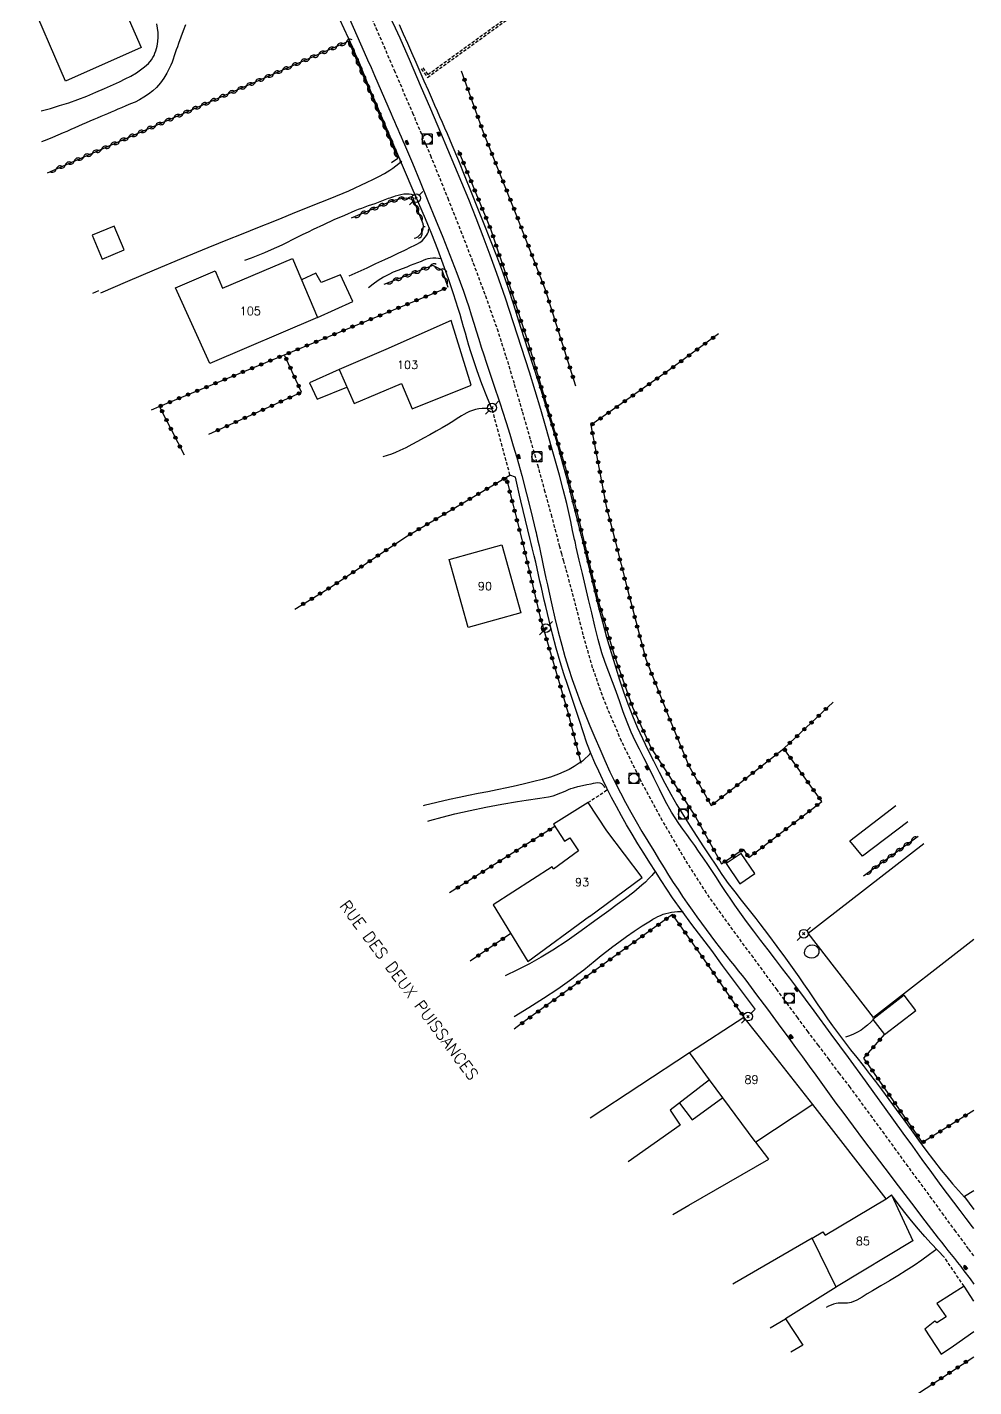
# Model space of a CAD drawing. Header units: millimetres. Extents: x 168000 to 169000, y 126998 to 128000.
# Drawn here: x 168856.3 to 169000, y 127542.5 to 127748.7 of the extents above; entities that cross this region are included whole.
import ezdxf
from ezdxf.enums import TextEntityAlignment as Align

# ---------------------------------------------------------------- set-up
doc = ezdxf.new("R2010")
doc.units = ezdxf.units.MM
doc.linetypes.add('DASHED', pattern=[0.75, 0.5, -0.25])
doc.layers.get('0').update_dxf_attribs({"linetype": 'CONTINUOUS'})
for name, color, linetype in [('W0001', 6, 'DASHED'), ('W0014', 7, 'CONTINUOUS'), ('W0017', 7, 'CONTINUOUS'), ('W0101', 7, 'CONTINUOUS'), ('W0104', 1, 'CONTINUOUS'), ('W0112', 1, 'DASHED'), ('W0130', 7, 'CONTINUOUS'), ('W0310', 3, 'CONTINUOUS'), ('W0323', 7, 'CONTINUOUS'), ('W0401', 7, 'CONTINUOUS'), ('W0420', 7, 'CONTINUOUS'), ('W0473', 7, 'CONTINUOUS'), ('W0600', 7, 'CONTINUOUS'), ('W0989', 7, 'CONTINUOUS'), ('W0991', 7, 'CONTINUOUS')]:
    doc.layers.add(name, color=color, linetype=linetype)
doc.styles.get("Standard").update_dxf_attribs({"font": 'romans.shx', "width": 0.85})

# ---------------------------------------------------------------- blocks, each defined once
blk = doc.blocks.new('T420')
for p, q in [((0.75, 0.75), (-0.75, 0.75)), ((-0.75, 0.75), (-0.75, -0.75)), ((0.75, 0.75), (0.75, -0.75)), ((0.75, -0.75), (-0.75, -0.75))]:
    blk.add_line(p, q)
blk.add_ellipse((0, 0), major_axis=(-0.53, 0.53), ratio=1, start_param=3.926991, end_param=10.210176)
blk = doc.blocks.new('T401')
for p, q in [((-0.3, 0.3), (0, 0.3)), ((-0.3, -0.25), (-0.3, 0.3)), ((-0.3, 0.15), (0, 0.15)), ((-0.3, 0), (0, 0)), ((0, 0.3), (0, -0.25)), ((-0.3, -0.15), (0, -0.15)), ((-0.3, -0.25), (-0.3, -0.3)), ((-0.3, -0.3), (0, -0.3)), ((0, -0.3), (0, -0.25))]:
    blk.add_line(p, q)
blk = doc.blocks.new('T473')
for p, q in [((-0.166667, 0.166667), (0.166667, -0.166667)), ((-0.166667, -0.166667), (0.166667, 0.166667)), ((0.500001, 0.500001), (1.000002, 1.000002)), ((-1.000002, -1.000002), (-0.500001, -0.500001))]:
    blk.add_line(p, q)
blk.add_ellipse((0, 0), major_axis=(0.471405, 0.471405), ratio=1, start_param=5.4977871438, end_param=11.780972451)
blk = doc.blocks.new('t310o')
at = {"color": 0, "linetype": 'Continuous'}
for centre, start, end in [((-0.5, 0.38), 216.8699, 323.1304), ((0.5, -0.37), 36.8699, 143.1303)]:
    blk.add_arc(centre, 0.625, start, end, dxfattribs=at)
blk = doc.blocks.new('t323o')
at = {"color": 0, "linetype": 'Continuous'}
for radius in [0.25, 0.15]:
    blk.add_circle((0, 0), radius, dxfattribs=at)

msp = doc.modelspace()

# ---------------------------------------------------------------- linework, layer by layer
at = {"layer": 'W0001'}
for points in [[(168908.35, 127750.69), (168909.26, 127748.6), (168912.04, 127742.16), (168914.81, 127735.72), (168917.53, 127729.26), (168920.17, 127722.76), (168922.12, 127717.84), (168924.04, 127712.91), (168925.88, 127707.95), (168927.64, 127702.95), (168929, 127698.76), (168930.27, 127694.54), (168931.49, 127690.31), (168932.71, 127686.08), (168933.78, 127682.32), (168934.82, 127678.55), (168935.84, 127674.77), (168936.87, 127671)], [(169000, 127562.36), (168999.21, 127563.41), (168997.26, 127566.04), (168995.45, 127568.5), (168993.64, 127570.98), (168991.84, 127573.45), (168990.03, 127575.92), (168988.23, 127578.4), (168986.42, 127580.87), (168984.6, 127583.34), (168982.79, 127585.8), (168981.21, 127587.92), (168979.62, 127590.03), (168978.03, 127592.14), (168976.44, 127594.25), (168974.85, 127596.35), (168973.27, 127598.47), (168971.7, 127600.59), (168970.14, 127602.72), (168966.55, 127607.58), (168962.95, 127612.44), (168959.44, 127617.38), (168956.17, 127622.48), (168952.75, 127628.33), (168949.52, 127634.3), (168946.54, 127640.4), (168943.88, 127646.64), (168942.15, 127651.55), (168940.73, 127656.56), (168939.44, 127661.59), (168938.1, 127666.59), (168937.79, 127667.69), (168937.48, 127668.8), (168937.18, 127669.9), (168936.87, 127671)]]:
    msp.add_lwpolyline(points, dxfattribs=at)
at = {"layer": 'W0014'}
for points in [[(168926.91, 127690.72), (168926.11, 127692.66), (168925.35, 127694.61), (168924.63, 127696.58), (168923.95, 127698.55), (168923.65, 127699.48), (168923.37, 127700.41), (168923.1, 127701.35), (168922.84, 127702.29), (168922.58, 127703.23), (168922.31, 127704.16), (168922.04, 127705.1), (168921.75, 127706.03), (168921.02, 127708.28), (168920.27, 127710.52), (168919.48, 127712.75), (168918.66, 127714.97), (168917.74, 127717.31), (168916.77, 127719.64), (168915.78, 127721.96), (168914.79, 127724.27), (168909.1, 127737.56), (168908.67, 127738.57), (168908.25, 127739.58), (168907.84, 127740.59), (168907.43, 127741.6), (168907.01, 127742.61), (168906.6, 127743.62), (168906.17, 127744.63), (168905.74, 127745.63), (168905.11, 127747.05), (168904.46, 127748.46), (168903.81, 127749.87)], [(168905.25, 127749.95), (168905.82, 127748.69), (168906.38, 127747.43), (168906.94, 127746.17), (168907.49, 127744.9), (168908.01, 127743.73), (168908.52, 127742.56), (168909.03, 127741.39), (168909.54, 127740.22), (168910.05, 127739.05), (168910.56, 127737.88), (168911.07, 127736.71), (168911.59, 127735.54), (168911.84, 127734.96), (168912.1, 127734.38), (168912.35, 127733.8), (168912.61, 127733.22), (168912.86, 127732.64), (168913.12, 127732.06), (168913.37, 127731.48), (168913.62, 127730.9), (168914.81, 127728.06), (168915.99, 127725.23), (168917.16, 127722.38), (168918.31, 127719.53), (168919.4, 127716.83), (168920.49, 127714.13), (168921.54, 127711.41), (168922.55, 127708.68), (168922.96, 127707.47), (168923.36, 127706.26), (168923.74, 127705.05), (168924.12, 127703.83), (168924.49, 127702.62), (168924.87, 127701.4), (168925.24, 127700.19), (168925.63, 127698.98), (168925.98, 127697.91), (168926.34, 127696.85), (168926.69, 127695.79), (168927.05, 127694.73), (168927.41, 127693.67), (168927.77, 127692.61), (168928.12, 127691.55), (168928.46, 127690.48), (168929.02, 127688.73), (168929.58, 127686.97), (168930.11, 127685.21), (168930.63, 127683.45), (168931.39, 127680.69), (168932.11, 127677.93), (168932.81, 127675.16), (168933.49, 127672.38), (168933.57, 127672.04), (168933.65, 127671.69), (168933.73, 127671.35), (168933.81, 127671)], [(168939.41, 127671), (168939.12, 127672.36), (168938.83, 127673.73), (168938.54, 127675.09), (168938.22, 127676.44), (168937.68, 127678.6), (168937.11, 127680.74), (168936.52, 127682.88), (168935.92, 127685.02), (168935.11, 127687.87), (168934.28, 127690.71), (168933.43, 127693.55), (168932.56, 127696.38), (168931.37, 127700.13), (168930.16, 127703.88), (168928.92, 127707.61), (168927.62, 127711.32), (168926.6, 127714.14), (168925.54, 127716.95), (168924.46, 127719.75), (168923.35, 127722.54), (168922.32, 127725.09), (168921.26, 127727.63), (168920.19, 127730.16), (168919.11, 127732.69), (168917.59, 127736.28), (168916.05, 127739.87), (168914.5, 127743.45), (168912.92, 127747.02), (168912.22, 127748.57), (168911.5, 127750.12)], [(168912.8, 127749.11), (168913.42, 127747.68), (168914.05, 127746.26), (168914.67, 127744.84), (168915.3, 127743.41), (168915.92, 127741.99), (168916.54, 127740.57), (168917.17, 127739.14), (168917.79, 127737.72), (168918.17, 127736.86), (168918.55, 127736.01), (168918.93, 127735.15), (168919.31, 127734.3), (168919.69, 127733.44), (168920.07, 127732.58), (168920.44, 127731.72), (168920.81, 127730.86), (168921.8, 127728.47), (168922.76, 127726.07), (168923.71, 127723.67), (168924.66, 127721.27), (168925.62, 127718.86), (168926.59, 127716.44), (168927.54, 127714.02), (168928.45, 127711.59), (168929.31, 127709.12), (168930.12, 127706.63), (168930.92, 127704.14), (168931.72, 127701.65), (168932.43, 127699.46), (168933.14, 127697.28), (168933.84, 127695.09), (168934.53, 127692.9), (168935.27, 127690.5), (168936, 127688.1), (168936.71, 127685.69), (168937.39, 127683.28), (168938.17, 127680.39), (168938.92, 127677.5), (168939.64, 127674.6), (168940.37, 127671.71), (168940.41, 127671.53), (168940.46, 127671.35), (168940.5, 127671.18), (168940.54, 127671)], [(168930.47, 127680.44), (168929.61, 127680.77)], [(168932.69, 127671), (168932.32, 127672.46), (168931.96, 127673.92), (168931.6, 127675.37), (168931.25, 127676.84), (168931.05, 127677.74), (168930.85, 127678.64), (168930.66, 127679.54), (168930.47, 127680.44)], [(168966.87, 127599.7), (168965.2, 127601.93), (168963.54, 127604.16), (168961.88, 127606.4), (168960.22, 127608.64), (168958.72, 127610.63), (168957.22, 127612.61), (168955.73, 127614.61), (168954.29, 127616.64), (168953.4, 127617.95), (168952.53, 127619.29), (168951.68, 127620.63), (168950.83, 127621.97), (168949.93, 127623.4), (168949.03, 127624.84), (168948.15, 127626.28), (168947.3, 127627.74), (168946.52, 127629.11), (168945.77, 127630.49), (168945.04, 127631.88), (168944.32, 127633.29), (168943.69, 127634.56), (168943.07, 127635.85), (168942.47, 127637.14), (168941.91, 127638.46), (168941.28, 127640.13), (168940.71, 127641.83), (168940.16, 127643.53), (168939.61, 127645.23), (168938.99, 127647.03), (168938.38, 127648.83), (168937.78, 127650.63), (168937.22, 127652.45), (168936.63, 127654.53), (168936.08, 127656.62), (168935.55, 127658.72), (168935.04, 127660.82), (168934.81, 127661.78), (168934.59, 127662.74), (168934.37, 127663.7), (168934.16, 127664.66), (168933.95, 127665.62), (168933.73, 127666.58), (168933.52, 127667.54), (168933.29, 127668.5), (168933.14, 127669.12), (168932.99, 127669.75), (168932.84, 127670.38), (168932.69, 127671)], [(168933.81, 127671), (168934.02, 127670.02), (168934.24, 127669.04), (168934.45, 127668.06), (168934.65, 127667.07), (168934.86, 127666.09), (168935.07, 127665.11), (168935.28, 127664.13), (168935.5, 127663.15), (168935.97, 127661.1), (168936.44, 127659.05), (168936.93, 127657), (168937.46, 127654.97), (168937.95, 127653.23), (168938.48, 127651.5), (168939.04, 127649.78), (168939.63, 127648.07), (168940.29, 127646.28), (168941, 127644.51), (168941.73, 127642.74), (168942.47, 127640.98), (168943.22, 127639.23), (168943.99, 127637.49), (168944.78, 127635.76), (168945.61, 127634.05), (168946.36, 127632.57), (168947.15, 127631.11), (168947.96, 127629.66), (168948.78, 127628.21), (168949.64, 127626.72), (168950.52, 127625.24), (168951.42, 127623.76), (168952.32, 127622.29), (168953, 127621.18), (168953.69, 127620.08), (168954.39, 127618.98), (168955.11, 127617.89), (168955.8, 127616.85), (168956.52, 127615.82), (168957.24, 127614.8), (168957.97, 127613.78), (168958.66, 127612.82), (168959.37, 127611.85), (168960.08, 127610.9), (168960.79, 127609.95), (168961.36, 127609.22), (168961.93, 127608.49), (168962.51, 127607.76), (168963.09, 127607.04), (168963.67, 127606.32), (168964.24, 127605.6), (168964.82, 127604.87), (168965.39, 127604.14), (168967.04, 127601.95), (168968.68, 127599.76), (168970.31, 127597.55), (168971.93, 127595.34), (168972.96, 127593.94), (168973.98, 127592.54), (168974.99, 127591.14), (168976.01, 127589.73), (168977.03, 127588.32), (168978.04, 127586.92), (168979.07, 127585.52), (168980.1, 127584.12), (168981.68, 127582), (168983.27, 127579.88), (168984.87, 127577.77), (168986.48, 127575.66), (168988.5, 127572.99), (168990.53, 127570.33), (168992.57, 127567.67), (168994.61, 127565.02), (168995.1, 127564.4), (168995.58, 127563.79), (168996.07, 127563.18), (168996.56, 127562.57), (168997.05, 127561.96), (168997.54, 127561.35), (168998.02, 127560.73), (168998.49, 127560.1), (168999.43, 127558.84), (169000, 127558.06)], [(169000, 127566.5), (168999.82, 127566.74), (168998.86, 127567.99), (168997.91, 127569.25), (168996.95, 127570.5), (168996.01, 127571.76), (168995.06, 127573.03), (168993.61, 127575), (168992.16, 127576.98), (168990.73, 127578.96), (168989.29, 127580.95), (168987.86, 127582.94), (168986.43, 127584.92), (168984.99, 127586.91), (168983.55, 127588.89), (168980.96, 127592.44), (168978.37, 127595.98), (168975.77, 127599.52), (168973.16, 127603.04), (168972.08, 127604.48), (168970.99, 127605.9), (168969.89, 127607.32), (168968.78, 127608.75), (168967.69, 127610.17), (168966.6, 127611.6), (168965.52, 127613.04), (168964.47, 127614.5), (168963.74, 127615.53), (168963.03, 127616.58), (168962.32, 127617.63), (168961.63, 127618.68), (168960.93, 127619.74), (168960.24, 127620.79), (168959.54, 127621.85), (168958.83, 127622.89), (168958.24, 127623.74), (168957.64, 127624.58), (168957.04, 127625.41), (168956.43, 127626.24), (168955.83, 127627.08), (168955.25, 127627.93), (168954.68, 127628.79), (168954.13, 127629.66), (168953.17, 127631.36), (168952.29, 127633.11), (168951.44, 127634.87), (168950.58, 127636.61), (168949.92, 127637.9), (168949.25, 127639.18), (168948.6, 127640.47), (168948, 127641.78), (168947.38, 127643.3), (168946.81, 127644.85), (168946.26, 127646.4), (168945.7, 127647.95), (168945.15, 127649.41), (168944.59, 127650.87), (168944.05, 127652.34), (168943.56, 127653.82), (168942.99, 127655.83), (168942.49, 127657.84), (168942.01, 127659.87), (168941.54, 127661.89), (168941.06, 127663.88), (168940.59, 127665.86), (168940.13, 127667.85), (168939.67, 127669.84), (168939.6, 127670.13), (168939.54, 127670.42), (168939.48, 127670.71), (168939.41, 127671)], [(168940.54, 127671), (168940.85, 127669.74), (168941.16, 127668.47), (168941.46, 127667.2), (168941.76, 127665.94), (168942.06, 127664.67), (168942.37, 127663.4), (168942.69, 127662.14), (168943.01, 127660.88), (168943.64, 127658.53), (168944.28, 127656.19), (168944.95, 127653.85), (168945.66, 127651.53), (168946.25, 127649.7), (168946.85, 127647.87), (168947.49, 127646.06), (168948.18, 127644.27), (168948.92, 127642.53), (168949.71, 127640.81), (168950.54, 127639.11), (168951.38, 127637.41), (168952.23, 127635.72), (168953.11, 127634.04), (168954.01, 127632.38), (168954.95, 127630.73), (168955.92, 127629.12), (168956.93, 127627.54), (168957.95, 127625.97), (168958.98, 127624.4), (168959.9, 127623), (168960.83, 127621.59), (168961.77, 127620.2), (168962.74, 127618.84), (168963.31, 127618.06), (168963.91, 127617.29), (168964.51, 127616.53), (168965.11, 127615.77), (168965.72, 127615.02), (168966.33, 127614.26), (168966.93, 127613.5), (168967.52, 127612.73), (168968.83, 127611), (168970.13, 127609.26), (168971.42, 127607.51), (168972.69, 127605.75), (168973.43, 127604.69), (168974.17, 127603.63), (168974.89, 127602.56), (168975.62, 127601.49), (168976.34, 127600.42), (168977.07, 127599.36), (168977.81, 127598.3), (168978.56, 127597.25), (168979.47, 127596.02), (168980.39, 127594.81), (168981.31, 127593.61), (168982.25, 127592.41), (168983.19, 127591.21), (168984.12, 127590.01), (168985.06, 127588.81), (168985.98, 127587.6), (168987.12, 127586.08), (168988.24, 127584.54), (168989.36, 127583), (168990.48, 127581.45), (168991.6, 127579.91), (168992.73, 127578.38), (168993.88, 127576.86), (168995.06, 127575.36), (168995.91, 127574.31), (168996.78, 127573.27), (168997.67, 127572.25), (168998.58, 127571.25)], [(168995.55, 127562.1), (168994.53, 127563.14), (168993.54, 127564.2), (168992.57, 127565.28), (168991.61, 127566.38), (168990.55, 127567.65), (168989.52, 127568.94), (168988.51, 127570.25), (168987.52, 127571.58)]]:
    msp.add_lwpolyline(points, dxfattribs=at)
at = {"layer": 'W0017'}
for points in [[(168858.46, 127736.02), (168859.87, 127736.39), (168861.26, 127736.8), (168862.64, 127737.24), (168864.01, 127737.72), (168865.39, 127738.25), (168866.75, 127738.82), (168868.1, 127739.41), (168869.45, 127740.03), (168870.33, 127740.43), (168871.21, 127740.84), (168872.08, 127741.28), (168872.92, 127741.79), (168873.54, 127742.21), (168874.16, 127742.66), (168874.73, 127743.17), (168875.22, 127743.77), (168875.42, 127744.08), (168875.59, 127744.41), (168875.73, 127744.75), (168875.86, 127745.1), (168875.96, 127745.45), (168876.05, 127745.8), (168876.12, 127746.16), (168876.17, 127746.52), (168876.22, 127747.2), (168876.2, 127747.88), (168876.13, 127748.55), (168876.02, 127749.22)], [(168880.38, 127749.07), (168880.01, 127748.12), (168879.65, 127747.16), (168879.29, 127746.2), (168879.13, 127745.74), (168878.97, 127745.27), (168878.82, 127744.81), (168878.67, 127744.34), (168878.52, 127743.87), (168878.35, 127743.41), (168878.16, 127742.95), (168877.95, 127742.51), (168877.53, 127741.73), (168877.08, 127740.97), (168876.57, 127740.24), (168875.99, 127739.57), (168875.39, 127739.02), (168874.75, 127738.54), (168874.07, 127738.1), (168873.38, 127737.7), (168872.71, 127737.35), (168872.03, 127737.05), (168871.33, 127736.76), (168870.64, 127736.47), (168870.12, 127736.25), (168869.6, 127736.02), (168869.07, 127735.8), (168868.55, 127735.58), (168868.03, 127735.36), (168867.5, 127735.14), (168866.98, 127734.92), (168866.46, 127734.7), (168865.87, 127734.44), (168865.29, 127734.19), (168864.71, 127733.93), (168864.13, 127733.67), (168863.55, 127733.41), (168862.96, 127733.16), (168862.38, 127732.9), (168861.8, 127732.65), (168860.98, 127732.3), (168860.16, 127731.96), (168859.35, 127731.62), (168858.52, 127731.29)], [(168867.54, 127708.43), (168871.6, 127710.16), (168875.67, 127711.88), (168879.75, 127713.59), (168883.83, 127715.28), (168885.43, 127715.93), (168887.03, 127716.58), (168888.63, 127717.22), (168890.23, 127717.86), (168891.83, 127718.5), (168893.43, 127719.15), (168895.03, 127719.79), (168896.63, 127720.45), (168899.47, 127721.59), (168902.32, 127722.73), (168905.15, 127723.9), (168907.94, 127725.17), (168908.82, 127725.59), (168909.69, 127726.04), (168910.55, 127726.51), (168911.39, 127727.02), (168911.85, 127727.33), (168912.31, 127727.67), (168912.75, 127728.02), (168913.18, 127728.39)], [(168915.38, 127723.1), (168915.04, 127723.22), (168914.69, 127723.31), (168914.33, 127723.36), (168913.97, 127723.38), (168913.51, 127723.36), (168913.06, 127723.28), (168912.62, 127723.17), (168912.18, 127723.05), (168911.91, 127722.97), (168911.65, 127722.89), (168911.39, 127722.79), (168911.13, 127722.69), (168910.87, 127722.59), (168910.61, 127722.49), (168910.35, 127722.39), (168910.09, 127722.29), (168909.59, 127722.11), (168909.09, 127721.93), (168908.58, 127721.75), (168908.08, 127721.58), (168907.57, 127721.4), (168907.07, 127721.22), (168906.57, 127721.03), (168906.07, 127720.83), (168904.48, 127720.16), (168902.9, 127719.46), (168901.33, 127718.74), (168899.76, 127718.01), (168898.96, 127717.63), (168898.16, 127717.24), (168897.37, 127716.84), (168896.58, 127716.45), (168895.79, 127716.05), (168895, 127715.66), (168894.2, 127715.28), (168893.39, 127714.92), (168892.38, 127714.49), (168891.37, 127714.08), (168890.34, 127713.69), (168889.31, 127713.32)], [(168905.23, 127710.99), (168906.58, 127711.61), (168907.93, 127712.22), (168909.27, 127712.84), (168910.62, 127713.47), (168911.62, 127713.94), (168912.63, 127714.4), (168913.63, 127714.87), (168914.61, 127715.37), (168915.05, 127715.59), (168915.49, 127715.81), (168915.92, 127716.06), (168916.31, 127716.35), (168916.55, 127716.58), (168916.76, 127716.83), (168916.95, 127717.1), (168917.1, 127717.38), (168917.17, 127717.56), (168917.22, 127717.73), (168917.26, 127717.92), (168917.27, 127718.1)], [(168919.16, 127713.56), (168918.75, 127713.64), (168918.34, 127713.68), (168917.92, 127713.68), (168917.51, 127713.64), (168917.15, 127713.56), (168916.8, 127713.44), (168916.46, 127713.3), (168916.12, 127713.17), (168915.57, 127712.96), (168915.03, 127712.75), (168914.48, 127712.53), (168913.94, 127712.32), (168913.26, 127712.05), (168912.58, 127711.8), (168911.9, 127711.53), (168911.23, 127711.21), (168910.42, 127710.76), (168909.63, 127710.27), (168908.87, 127709.73), (168908.13, 127709.17)], [(168926.91, 127690.72), (168926.53, 127690.81), (168926.15, 127690.87), (168925.76, 127690.89), (168925.38, 127690.87), (168924.88, 127690.81), (168924.4, 127690.71), (168923.93, 127690.56), (168923.46, 127690.39), (168923.04, 127690.2), (168922.63, 127689.98), (168922.23, 127689.74), (168921.84, 127689.49), (168921.45, 127689.24), (168921.07, 127688.98), (168920.68, 127688.73), (168920.28, 127688.49), (168919.34, 127687.95), (168918.39, 127687.41), (168917.44, 127686.88), (168916.49, 127686.36), (168915.6, 127685.87), (168914.7, 127685.39), (168913.79, 127684.92), (168912.87, 127684.48), (168912.24, 127684.21), (168911.61, 127683.96), (168910.96, 127683.73), (168910.32, 127683.51)], [(168941.86, 127638.62), (168941.47, 127638.19), (168941.04, 127637.78), (168940.6, 127637.4), (168940.13, 127637.05), (168939.37, 127636.56), (168938.59, 127636.13), (168937.78, 127635.74), (168936.95, 127635.39), (168935.74, 127634.95), (168934.5, 127634.59), (168933.25, 127634.27), (168932, 127633.97), (168930.57, 127633.63), (168929.13, 127633.31), (168927.68, 127633.02), (168926.23, 127632.73), (168924.79, 127632.45), (168923.34, 127632.17), (168921.9, 127631.87), (168920.45, 127631.55), (168916.6, 127630.64), (168916.44, 127630.6)], [(168917.13, 127628.3), (168917.46, 127628.39), (168919.34, 127628.89), (168921.23, 127629.37), (168923.59, 127629.9), (168925.97, 127630.39), (168928.35, 127630.84), (168930.74, 127631.27), (168931.41, 127631.38), (168932.09, 127631.48), (168932.77, 127631.56), (168933.45, 127631.65), (168934.13, 127631.74), (168934.8, 127631.85), (168935.48, 127631.98), (168936.14, 127632.14), (168936.55, 127632.26), (168936.94, 127632.41), (168937.33, 127632.57), (168937.71, 127632.73), (168938.09, 127632.9), (168938.47, 127633.06), (168938.86, 127633.21), (168939.26, 127633.34), (168939.93, 127633.53), (168940.6, 127633.69), (168941.27, 127633.83), (168941.95, 127633.95), (168942.26, 127634.02), (168942.58, 127634.1), (168942.92, 127634.14), (168943.25, 127634.08), (168943.48, 127633.97), (168943.68, 127633.81), (168943.85, 127633.62), (168943.96, 127633.39)], [(168951.59, 127620.57), (168951.13, 127620.04), (168950.65, 127619.52), (168950.16, 127619.02), (168949.64, 127618.55), (168948.43, 127617.52), (168947.16, 127616.56), (168945.87, 127615.63), (168944.59, 127614.7), (168942.5, 127613.17), (168940.41, 127611.63), (168938.29, 127610.13), (168936.12, 127608.72), (168934.35, 127607.66), (168932.56, 127606.66), (168930.73, 127605.72), (168928.88, 127604.83)], [(168930.27, 127598.63), (168932.49, 127600), (168934.69, 127601.41), (168936.86, 127602.87), (168938.99, 127604.38), (168939.9, 127605.05), (168940.8, 127605.74), (168941.68, 127606.45), (168942.55, 127607.16), (168943.43, 127607.88), (168944.31, 127608.58), (168945.2, 127609.28), (168946.11, 127609.95), (168947.29, 127610.79), (168948.48, 127611.61), (168949.69, 127612.41), (168950.92, 127613.17), (168951.3, 127613.39), (168951.67, 127613.61), (168952.06, 127613.82), (168952.46, 127613.99), (168952.87, 127614.15), (168953.28, 127614.27), (168953.71, 127614.38), (168954.14, 127614.47), (168954.57, 127614.53), (168955.02, 127614.58), (168955.46, 127614.6), (168955.9, 127614.6)], [(168984.77, 127598.26), (168984.35, 127597.8), (168983.89, 127597.36), (168983.41, 127596.96), (168982.89, 127596.6), (168982.33, 127596.26), (168981.75, 127595.97), (168981.14, 127595.71), (168980.52, 127595.51)], [(168994.39, 127563.38), (168993.25, 127562.53), (168992.1, 127561.7), (168990.93, 127560.9), (168989.74, 127560.11), (168988.48, 127559.31), (168987.19, 127558.54), (168985.89, 127557.79), (168984.6, 127557.04), (168983.83, 127556.57), (168983.07, 127556.08), (168982.27, 127555.62), (168981.41, 127555.29), (168981.13, 127555.22), (168980.84, 127555.19), (168980.56, 127555.18), (168980.27, 127555.18), (168979.98, 127555.18), (168979.7, 127555.18), (168979.41, 127555.16), (168979.13, 127555.11), (168978.72, 127555), (168978.33, 127554.87), (168977.95, 127554.71), (168977.58, 127554.51)]]:
    msp.add_lwpolyline(points, dxfattribs=at)
at = {"layer": 'W0101'}
for points in [[(168867.81, 127758.91), (168873.64, 127745.63), (168862.14, 127740.51), (168856.34, 127754)], [(168900.39, 127704.65), (168884.04, 127697.69), (168878.86, 127709.16), (168884.89, 127711.76), (168885.96, 127709.13), (168896.61, 127713.61)], [(168923.73, 127694.39), (168920.69, 127704.19), (168910.75, 127699.83), (168903.67, 127696.76), (168905.95, 127691.61), (168913.14, 127694.67), (168913.14, 127694.66), (168914.76, 127690.79)], [(168920.38, 127667.98), (168928.37, 127670.2), (168931.24, 127659.85), (168923.26, 127657.63), (168920.38, 127667.98)], [(168932.32, 127606.97), (168941.66, 127613.86), (168941.67, 127613.83), (168949.68, 127619.72), (168944.29, 127626.83), (168941.5, 127631.09), (168936.22, 127627.8), (168937.88, 127625.22), (168938.69, 127625.75), (168940, 127623.78), (168939.99, 127623.77), (168936.22, 127621.02), (168935.99, 127621.37), (168927.06, 127615.59)]]:
    msp.add_lwpolyline(points, close=True, dxfattribs=at)
for points in [[(168975.58, 127585.28), (168966.92, 127579.59), (168966.84, 127579.7), (168959.91, 127589.06), (168956.87, 127593.19), (168965.08, 127598.57)], [(168969.45, 127593.11), (168965.08, 127598.57)], [(168975.58, 127585.28), (168969.45, 127593.11)], [(168986.72, 127570.98), (168987.52, 127571.58), (168990.73, 127564.63)], [(169000, 127572.23), (168998.59, 127571.35)], [(168990.73, 127564.63), (168979.18, 127557.63), (168979.13, 127557.6), (168975.45, 127565.05), (168977.08, 127566), (168977.41, 127565.52), (168977.42, 127565.51), (168986.72, 127570.98)], [(168998.59, 127571.31), (169000, 127569.38)]]:
    msp.add_lwpolyline(points, dxfattribs=at)
at = {"layer": 'W0104'}
for points in [[(168866.22, 127717.14), (168867.74, 127713.53), (168871.06, 127714.93), (168869.53, 127718.54)], [(168986.44, 127595.92), (168991.21, 127599.57), (168989.44, 127601.87), (168984.67, 127598.22)]]:
    msp.add_lwpolyline(points, close=True, dxfattribs=at)
for points in [[(168900.39, 127704.65), (168905.78, 127707.1), (168903.89, 127711.12), (168900.96, 127709.97), (168900.17, 127711.4), (168897.97, 127710.4), (168898.12, 127710.47)], [(168903.67, 127696.76), (168899.17, 127694.76), (168900.37, 127692.27), (168904.84, 127694.12)], [(168989.98, 127628.18), (168983.1, 127622.97), (168981.2, 127625.29), (168988.17, 127630.64)], [(168974.84, 127611.28), (168992.4, 127624.9)], [(169000, 127610.31), (168984.76, 127598.49), (168974.84, 127611.28)], [(168941.78, 127583.3), (168956.87, 127593.19)], [(168959.91, 127589.06), (168953.93, 127584.42), (168955.46, 127582.15), (168947.53, 127576.59)], [(168955.34, 127585.51), (168957.24, 127582.97), (168961.92, 127586.35)], [(168986.72, 127570.98), (168975.58, 127585.28)], [(168954.34, 127568.64), (168956.77, 127570.03), (168968.9, 127577.01), (168966.92, 127579.59)], [(168975.45, 127565.05), (168963.7, 127558.21), (168963.42, 127558.05)], [(168979.13, 127557.6), (168971.44, 127552.79), (168974.03, 127548.8), (168972.24, 127547.76)], [(168998.52, 127557.74), (168994.4, 127555.12), (168995.8, 127553.11), (168994.37, 127552.2), (168994.1, 127552.44), (168992.58, 127551.25), (168995.02, 127547.45), (168996.92, 127548.71), (169000, 127550.86)], [(169000, 127555.48), (168998.52, 127557.74)], [(168969.11, 127551.42), (168971.44, 127552.79)]]:
    msp.add_lwpolyline(points, dxfattribs=at)
at = {"layer": 'W0112'}
for points in [[(168916.15, 127742.37), (168917.08, 127741.09), (168931.27, 127751.35), (168944.83, 127761.2)], [(168916.39, 127742.55), (168917.15, 127741.51), (168931.1, 127751.59), (168944.68, 127761.46)], [(168929.61, 127680.77), (168926.93, 127690.71)], [(168944.32, 127632.96), (168941.5, 127631.09)], [(168998.52, 127557.74), (168995.55, 127562.1)]]:
    msp.add_lwpolyline(points, dxfattribs=at)
at = {"layer": 'W0130'}
msp.add_lwpolyline([(168974.48, 127607.86, -0.280331), (168974.42, 127608.78, -0.109351), (168974.72, 127609.23, -0.134428), (168975.2, 127609.49, -0.258418), (168976.22, 127609.18, -0.261546), (168976.47, 127608.3, -0.266751), (168975.74, 127607.56, -0.295444), (168974.48, 127607.86)], format="xyb", dxfattribs=at)
at = {"layer": 'W0310'}
for points in [[(168911.61, 127728.15), (168912.6, 127728.83), (168905.16, 127746.59), (168859.37, 127726.58)], [(168911.17, 127722.11), (168905.52, 127719.72)], [(168915.09, 127722.31), (168914.88, 127722.45), (168914.67, 127722.57), (168914.43, 127722.66), (168914.19, 127722.72), (168913.9, 127722.75), (168913.61, 127722.74), (168913.32, 127722.7), (168913.04, 127722.66), (168912.75, 127722.6), (168912.46, 127722.53), (168912.18, 127722.45), (168911.9, 127722.37), (168911.71, 127722.31), (168911.53, 127722.25), (168911.35, 127722.18), (168911.17, 127722.11)], [(168916.42, 127718.87), (168915.09, 127722.31)], [(168917.91, 127712.55), (168910.45, 127709.67)], [(168920.21, 127709.23), (168919.32, 127711.86), (168917.91, 127712.55)], [(168983.28, 127619.97), (168991.57, 127626.01)]]:
    msp.add_lwpolyline(points, dxfattribs=at)
msp.add_lwpolyline([(168915.06, 127716.68, 0.160444), (168916.05, 127717.29, 0.085222), (168916.34, 127717.81, 0.058598), (168916.48, 127718.39, 0.128749), (168916.42, 127718.87)], format="xyb", dxfattribs=at)
at = {"layer": 'W0323'}
for points in [[(168939.61, 127694.23), (168934.98, 127708.84), (168930.57, 127720.31), (168925.58, 127732.71), (168922.25, 127742.04)], [(168921.77, 127730.05), (168926.66, 127718.12), (168929.53, 127709.53), (168932.45, 127700.48), (168936.6, 127686.57), (168938, 127682.02), (168940.09, 127673.77), (168940.76, 127671)], [(168866.29, 127708.34), (168867.24, 127708.76)], [(168875.23, 127690.68), (168876.38, 127691.17), (168920.05, 127709.18)], [(168961.23, 127702.17), (168953.84, 127696.74), (168941.9, 127688.35), (168944.23, 127676.06), (168945.51, 127671)], [(168883.92, 127686.96), (168897.98, 127693.34), (168895.46, 127698.85)], [(168880.2, 127683.77), (168876.44, 127691.19)], [(168913.22, 127671), (168914.05, 127671.55), (168929.61, 127680.77)], [(168929.02, 127680.42), (168931.39, 127671)], [(168896.96, 127660.43), (168902.46, 127663.81), (168913.22, 127671)], [(168931.39, 127671), (168931.55, 127670.39), (168934.19, 127659.15), (168936.21, 127652.24), (168938.4, 127644.82), (168940.36, 127637.09)], [(168940.76, 127671), (168943.1, 127661.35), (168945.49, 127653.31), (168948.21, 127645.55), (168951.05, 127639.33), (168957.78, 127628.91), (168961.71, 127621.82), (168965.01, 127624.05), (168965.86, 127622.75), (168976.92, 127631.26), (168971.19, 127639.3), (168978.65, 127646.32)], [(168945.51, 127671), (168947.43, 127663.39), (168950.21, 127652.85), (168953.91, 127643.55), (168956.77, 127636.68), (168960.14, 127630.66), (168971.19, 127639.3)], [(168936.43, 127627.47), (168920.44, 127617.4)], [(168965.21, 127598.43), (168960.11, 127605.86), (168954.28, 127614.13), (168931.37, 127597.57), (168930.27, 127596.72)], [(168929.73, 127611.22), (168923.57, 127607.06)], [(169000, 127584.41), (168992.21, 127579.53), (168983.3, 127592.33), (168986.44, 127595.92)], [(168983.78, 127536.35), (169000, 127547.05)]]:
    msp.add_lwpolyline(points, dxfattribs=at)
at = {"layer": 'W0600'}
msp.add_lwpolyline([(168966.76, 127620.32), (168964.68, 127623.37), (168962.44, 127621.84), (168964.51, 127618.79)], close=True, dxfattribs=at)

# ---------------------------------------------------------------- block references
at = {"layer": 'W0310'}
for p, rotation in [((168904.73, 127746.4), 203.6040187074825), ((168905.56, 127745.65), 112.7317715189982), ((168899.23, 127744), 203.6040187074825), ((168900.61, 127744.6), 203.6040187074825), ((168901.98, 127745.2), 203.6040187074825), ((168903.35, 127745.8), 203.6040187074825), ((168906.14, 127744.26), 112.7317715189982), ((168895.11, 127742.2), 203.6040187074825), ((168896.48, 127742.8), 203.6040187074825), ((168897.86, 127743.4), 203.6040187074825), ((168906.72, 127742.88), 112.7317715189982), ((168907.3, 127741.49), 112.7317715189982), ((168889.61, 127739.8), 203.6040187074825), ((168890.98, 127740.4), 203.6040187074825), ((168892.36, 127741), 203.6040187074825), ((168893.73, 127741.6), 203.6040187074825), ((168907.88, 127740.11), 112.7317715189982), ((168885.49, 127738), 203.6040187074825), ((168886.86, 127738.6), 203.6040187074825), ((168888.24, 127739.2), 203.6040187074825), ((168908.46, 127738.73), 112.7317715189982), ((168909.04, 127737.34), 112.7317715189982), ((168881.36, 127736.19), 203.6040187074825), ((168882.74, 127736.79), 203.6040187074825), ((168884.11, 127737.39), 203.6040187074825), ((168909.62, 127735.96), 112.7317715189982), ((168875.86, 127733.79), 203.6040187074825), ((168877.24, 127734.39), 203.6040187074825), ((168878.61, 127734.99), 203.6040187074825), ((168879.99, 127735.59), 203.6040187074825), ((168910.2, 127734.58), 112.7317715189982), ((168871.74, 127731.99), 203.6040187074825), ((168873.12, 127732.59), 203.6040187074825), ((168874.49, 127733.19), 203.6040187074825), ((168910.78, 127733.19), 112.7317715189982), ((168911.36, 127731.81), 112.7317715189982), ((168866.24, 127729.59), 203.6040187074825), ((168867.62, 127730.19), 203.6040187074825), ((168868.99, 127730.79), 203.6040187074825), ((168870.37, 127731.39), 203.6040187074825), ((168911.94, 127730.43), 112.7317715189982), ((168862.12, 127727.78), 203.6040187074825), ((168863.49, 127728.39), 203.6040187074825), ((168864.87, 127728.99), 203.6040187074825), ((168912.51, 127729.04), 112.7317715189982), ((168860.75, 127727.18), 203.6040187074825), ((168909.67, 127721.48), 202.9066181453888), ((168911.05, 127722.06), 202.9066181453888), ((168912.6, 127722.57), 193.7068310692763), ((168914.09, 127722.73), 174.0384978635213), ((168915.33, 127721.67), 111.2061951043934), ((168906.91, 127720.31), 202.9066181453888), ((168908.29, 127720.89), 202.9066181453888), ((168915.88, 127720.27), 111.2061951043934), ((168916.23, 127717.56), 60.70403713572697), ((168914.65, 127711.29), 201.1187947150798), ((168916.05, 127711.83), 201.1187947150798), ((168917.45, 127712.37), 201.1187947150798), ((168919.12, 127711.96), 153.7936541954078), ((168919.73, 127710.65), 108.5981842205884), ((168911.85, 127710.21), 201.1187947150798), ((168913.25, 127710.75), 201.1187947150798), ((168989.34, 127624.39), 36.07709891105949), ((168990.55, 127625.27), 36.07709891105949), ((168986.92, 127622.62), 36.07709891105949), ((168988.13, 127623.5), 36.07709891105949), ((168984.49, 127620.85), 36.07709891105949), ((168985.7, 127621.74), 36.07709891105949)]:
    msp.add_blockref('t310o', p, dxfattribs=dict(at, rotation=rotation))
at = {"layer": 'W0323'}
for p, rotation in [((168922.72, 127740.73), 109.6538240579683), ((168923.22, 127739.32), 109.6538240579683), ((168923.73, 127737.91), 109.6538240579683), ((168924.23, 127736.5), 109.6538240579683), ((168924.74, 127735.08), 109.6538240579683), ((168925.24, 127733.67), 109.6538240579683), ((168925.76, 127732.26), 111.9080565060155), ((168926.32, 127730.87), 111.9080565060155), ((168921.99, 127729.5), 292.2851156586638), ((168922.56, 127728.11), 292.2851156586638), ((168926.88, 127729.48), 111.9080565060155), ((168927.44, 127728.09), 111.9080565060155), ((168923.13, 127726.72), 292.2851156586638), ((168928, 127726.7), 111.9080565060155), ((168923.7, 127725.33), 292.2851156586638), ((168924.27, 127723.95), 292.2851156586638), ((168928.56, 127725.31), 111.9080565060155), ((168929.12, 127723.91), 111.9080565060155), ((168924.84, 127722.56), 292.2851156586638), ((168929.68, 127722.52), 111.9080565060155), ((168925.41, 127721.17), 292.2851156586638), ((168925.98, 127719.78), 292.2851156586638), ((168930.24, 127721.13), 111.9080565060155), ((168930.79, 127719.74), 111.0378457301806), ((168926.54, 127718.39), 292.2851156586638), ((168931.33, 127718.34), 111.0378457301806), ((168927.04, 127716.98), 288.4849364037362), ((168927.51, 127715.56), 288.4849364037362), ((168931.87, 127716.94), 111.0378457301806), ((168932.41, 127715.54), 111.0378457301806), ((168927.99, 127714.13), 288.4849364037362), ((168932.95, 127714.14), 111.0378457301806), ((168928.46, 127712.71), 288.4849364037362), ((168928.94, 127711.29), 288.4849364037362), ((168933.48, 127712.74), 111.0378457301806), ((168934.02, 127711.34), 111.0378457301806), ((168929.42, 127709.86), 288.4849364037362), ((168934.56, 127709.94), 111.0378457301806), ((168915.44, 127707.28), 22.41668001385017), ((168916.83, 127707.85), 22.41668001385017), ((168918.21, 127708.42), 22.41668001385017), ((168919.6, 127709), 22.41668001385017), ((168929.88, 127708.44), 287.8994185965291), ((168935.08, 127708.53), 107.5872965520718), ((168911.28, 127705.56), 22.41668001385017), ((168912.67, 127706.14), 22.41668001385017), ((168914.05, 127706.71), 22.41668001385017), ((168930.34, 127707.01), 287.8994185965291), ((168930.8, 127705.58), 287.8994185965291), ((168935.53, 127707.1), 107.5872965520718), ((168935.99, 127705.67), 107.5872965520718), ((168905.73, 127703.28), 22.41668001385017), ((168907.12, 127703.85), 22.41668001385017), ((168908.51, 127704.42), 22.41668001385017), ((168909.89, 127704.99), 22.41668001385017), ((168931.26, 127704.16), 287.8994185965291), ((168936.44, 127704.24), 107.5872965520718), ((168900.19, 127700.99), 22.41668001385017), ((168901.57, 127701.56), 22.41668001385017), ((168902.96, 127702.13), 22.41668001385017), ((168904.35, 127702.7), 22.41668001385017), ((168931.72, 127702.73), 287.8994185965291), ((168932.19, 127701.3), 287.8994185965291), ((168936.89, 127702.81), 107.5872965520718), ((168937.35, 127701.38), 107.5872965520718), ((168960.43, 127701.59), 216.326188163102), ((168896.03, 127699.27), 22.41668001385017), ((168897.41, 127699.84), 22.41668001385017), ((168898.8, 127700.42), 22.41668001385017), ((168932.63, 127699.87), 286.6292832815296), ((168937.8, 127699.95), 107.5872965520718), ((168956.8, 127698.92), 216.326188163102), ((168958.01, 127699.81), 216.326188163102), ((168959.22, 127700.7), 216.326188163102), ((168890.48, 127696.98), 22.41668001385017), ((168891.87, 127697.56), 22.41668001385017), ((168893.25, 127698.13), 22.41668001385017), ((168894.64, 127698.7), 22.41668001385017), ((168895.67, 127698.39), 114.6042408672473), ((168896.29, 127697.02), 114.6042408672473), ((168933.06, 127698.43), 286.6292832815296), ((168933.49, 127697), 286.6292832815296), ((168938.25, 127698.52), 107.5872965520718), ((168938.71, 127697.09), 107.5872965520718), ((168954.39, 127697.14), 216.326188163102), ((168955.6, 127698.03), 216.326188163102), ((168886.32, 127695.27), 22.41668001385017), ((168887.71, 127695.84), 22.41668001385017), ((168889.09, 127696.41), 22.41668001385017), ((168896.92, 127695.66), 114.6042408672473), ((168933.92, 127695.56), 286.6292832815296), ((168939.16, 127695.66), 107.5872965520718), ((168951.94, 127695.41), 215.1097035165779), ((168953.17, 127696.27), 215.1097035165779), ((168880.77, 127692.98), 22.41668001385017), ((168882.16, 127693.55), 22.41668001385017), ((168883.55, 127694.12), 22.41668001385017), ((168884.93, 127694.7), 22.41668001385017), ((168897.54, 127694.3), 114.6042408672473), ((168897.58, 127693.15), 24.4012817417896), ((168934.35, 127694.12), 286.6292832815296), ((168934.78, 127692.68), 286.6292832815296), ((168948.26, 127692.82), 215.1097035165779), ((168949.49, 127693.68), 215.1097035165779), ((168950.71, 127694.54), 215.1097035165779), ((168876.61, 127691.26), 22.41668001385017), ((168878, 127691.84), 22.41668001385017), ((168879.39, 127692.41), 22.41668001385017), ((168892.11, 127690.68), 24.4012817417896), ((168893.48, 127691.29), 24.4012817417896), ((168894.84, 127691.91), 24.4012817417896), ((168896.21, 127692.53), 24.4012817417896), ((168935.21, 127691.25), 286.6292832815296), ((168945.81, 127691.09), 215.1097035165779), ((168947.03, 127691.96), 215.1097035165779), ((168876.81, 127690.46), 116.8842444181409), ((168877.49, 127689.12), 116.8842444181409), ((168888.01, 127688.82), 24.4012817417896), ((168889.38, 127689.44), 24.4012817417896), ((168890.75, 127690.06), 24.4012817417896), ((168935.64, 127689.81), 286.6292832815296), ((168943.35, 127689.37), 215.1097035165779), ((168944.58, 127690.23), 215.1097035165779), ((168878.16, 127687.78), 116.8842444181409), ((168885.28, 127687.58), 24.4012817417896), ((168886.65, 127688.2), 24.4012817417896), ((168936.07, 127688.37), 286.6292832815296), ((168936.5, 127686.93), 286.6292832815296), ((168942.13, 127688.51), 215.1097035165779), ((168942.13, 127687.14), 280.7457258238466), ((168878.84, 127686.44), 116.8842444181409), ((168879.52, 127685.1), 116.8842444181409), ((168936.93, 127685.5), 287.0125468092577), ((168942.41, 127685.67), 280.7457258238466), ((168937.37, 127684.07), 287.0125468092577), ((168937.81, 127682.63), 287.0125468092577), ((168942.69, 127684.2), 280.7457258238466), ((168942.97, 127682.72), 280.7457258238466), ((168938.21, 127681.19), 284.2322150427315), ((168943.25, 127681.25), 280.7457258238466), ((168926.1, 127678.69), 30.63028532619743), ((168927.39, 127679.45), 30.63028532619743), ((168928.68, 127680.22), 30.63028532619743), ((168929.2, 127679.73), 284.111473522034), ((168929.56, 127678.27), 284.111473522034), ((168938.58, 127679.73), 284.2322150427315), ((168938.95, 127678.28), 284.2322150427315), ((168943.53, 127679.77), 280.7457258238466), ((168943.81, 127678.3), 280.7457258238466), ((168922.23, 127676.4), 30.63028532619743), ((168923.52, 127677.16), 30.63028532619743), ((168924.81, 127677.92), 30.63028532619743), ((168929.93, 127676.82), 284.111473522034), ((168939.32, 127676.82), 284.2322150427315), ((168944.09, 127676.83), 280.7457258238466), ((168918.35, 127674.1), 30.63028532619743), ((168919.64, 127674.87), 30.63028532619743), ((168920.93, 127675.63), 30.63028532619743), ((168930.3, 127675.36), 284.111473522034), ((168939.68, 127675.37), 284.2322150427315), ((168944.41, 127675.36), 284.1755584194131), ((168915.77, 127672.57), 30.63028532619743), ((168917.06, 127673.34), 30.63028532619743), ((168930.66, 127673.91), 284.111473522034), ((168931.03, 127672.45), 284.111473522034), ((168940.05, 127673.92), 284.2322150427315), ((168940.41, 127672.46), 283.6034942626654), ((168944.78, 127673.91), 284.1755584194131), ((168945.14, 127672.45), 284.1755584194131), ((168912.06, 127670.23), 33.75391697129388), ((168914.48, 127671.81), 30.63028532619743), ((168931.54, 127670.44), 284.1114735221029), ((168940.88, 127670.51), 283.6034942626407), ((168945.54, 127670.88), 284.1755584194452), ((168909.57, 127668.56), 33.75391697129388), ((168910.82, 127669.39), 33.75391697129388), ((168931.88, 127668.98), 283.2240441017246), ((168941.23, 127669.05), 283.6034942626407), ((168945.91, 127669.42), 284.1755584194452), ((168946.28, 127667.97), 284.1755584194452), ((168905.83, 127666.06), 33.75391697129388), ((168907.07, 127666.89), 33.75391697129388), ((168908.32, 127667.73), 33.75391697129388), ((168932.22, 127667.52), 283.2240441017246), ((168932.57, 127666.06), 283.2240441017246), ((168941.58, 127667.6), 283.6034942626407), ((168941.94, 127666.14), 283.6034942626407), ((168946.65, 127666.52), 284.1755584194452), ((168903.33, 127664.39), 33.75391697129388), ((168904.58, 127665.23), 33.75391697129388), ((168932.91, 127664.6), 283.2240441017246), ((168942.29, 127664.68), 283.6034942626407), ((168947.01, 127665.06), 284.1755584194452), ((168899.52, 127662), 31.54533751651203), ((168900.8, 127662.79), 31.54533751651203), ((168902.08, 127663.57), 31.54533751651203), ((168933.25, 127663.13), 283.2240441017246), ((168942.64, 127663.22), 283.6034942626407), ((168943, 127661.76), 283.6034942626407), ((168947.38, 127663.61), 284.1755584194452), ((168947.76, 127662.16), 284.7807496420589), ((168898.24, 127661.22), 31.54533751651203), ((168933.59, 127661.67), 283.2240441017246), ((168933.94, 127660.21), 283.2240441017246), ((168943.4, 127660.32), 286.5892892507554), ((168948.14, 127660.71), 284.7807496420589), ((168934.3, 127658.76), 286.3216815265238), ((168943.83, 127658.88), 286.5892892507554), ((168948.53, 127659.26), 284.7807496420589), ((168948.91, 127657.8), 284.7807496420589), ((168934.72, 127657.32), 286.3216815265238), ((168935.15, 127655.88), 286.3216815265238), ((168944.26, 127657.45), 286.5892892507554), ((168944.69, 127656.01), 286.5892892507554), ((168949.29, 127656.35), 284.7807496420589), ((168935.57, 127654.44), 286.3216815265238), ((168945.12, 127654.57), 286.5892892507554), ((168949.67, 127654.9), 284.7807496420589), ((168935.99, 127653), 286.3216815265238), ((168936.41, 127651.56), 286.4262978458313), ((168945.55, 127653.14), 289.3492241658467), ((168946.05, 127651.72), 289.3492241658467), ((168950.06, 127653.45), 284.7807496420589), ((168950.54, 127652.04), 291.6663960244921), ((168936.84, 127650.12), 286.4262978458313), ((168946.55, 127650.3), 289.3492241658467), ((168951.09, 127650.64), 291.6663960244921), ((168937.26, 127648.68), 286.4262978458313), ((168947.04, 127648.89), 289.3492241658467), ((168947.54, 127647.47), 289.3492241658467), ((168951.65, 127649.25), 291.6663960244921), ((168952.2, 127647.85), 291.6663960244921), ((168937.68, 127647.25), 286.4262978458313), ((168938.11, 127645.81), 286.4262978458313), ((168948.04, 127646.06), 289.3492241658467), ((168952.75, 127646.46), 291.6663960244921), ((168977.56, 127645.29), 43.25890055812959), ((168938.51, 127644.36), 284.2054423128795), ((168948.62, 127644.68), 294.5340838333491), ((168949.24, 127643.31), 294.5340838333491), ((168953.31, 127645.07), 291.6663960244921), ((168953.86, 127643.67), 291.6663960244921), ((168975.38, 127643.24), 43.25890055812959), ((168976.47, 127644.27), 43.25890055812959), ((168938.88, 127642.91), 284.2054423128795), ((168939.25, 127641.46), 284.2054423128795), ((168949.86, 127641.95), 294.5340838333491), ((168954.44, 127642.29), 292.5843554415604), ((168973.19, 127641.18), 43.25890055812959), ((168974.28, 127642.21), 43.25890055812959), ((168939.62, 127640), 284.2054423128795), ((168950.48, 127640.58), 294.5340838333491), ((168951.12, 127639.23), 302.8470723229663), ((168955.01, 127640.9), 292.5843554415604), ((168955.59, 127639.52), 292.5843554415604), ((168971.33, 127639.09), 125.5133993491818), ((168972.1, 127640.15), 43.25890055812959), ((168939.99, 127638.55), 284.2054423128795), ((168951.94, 127637.97), 302.8470723229663), ((168956.16, 127638.13), 292.5843554415604), ((168968.82, 127637.45), 38.03193443508523), ((168970.01, 127638.37), 38.03193443508523), ((168972.2, 127637.87), 125.5133993491818), ((168952.75, 127636.71), 302.8470723229663), ((168953.56, 127635.45), 302.8470723229663), ((168956.74, 127636.75), 292.5843554415604), ((168957.47, 127635.43), 299.251435051291), ((168966.46, 127635.6), 38.03193443508523), ((168967.64, 127636.52), 38.03193443508523), ((168973.07, 127636.65), 125.5133993491818), ((168973.94, 127635.43), 125.5133993491818), ((168954.38, 127634.19), 302.8470723229663), ((168955.19, 127632.93), 302.8470723229663), ((168958.2, 127634.13), 299.251435051291), ((168964.1, 127633.75), 38.03193443508523), ((168965.28, 127634.68), 38.03193443508523), ((168974.82, 127634.21), 125.5133993491818), ((168975.69, 127632.99), 125.5133993491818), ((168956, 127631.67), 302.8470723229663), ((168958.93, 127632.82), 299.251435051291), ((168959.66, 127631.51), 299.251435051291), ((168960.55, 127630.98), 38.03193443508523), ((168961.73, 127631.9), 38.03193443508523), ((168962.92, 127632.83), 38.03193443508523), ((168976.56, 127631.77), 125.5133993491818), ((168956.82, 127630.41), 302.8470723229663), ((168957.63, 127629.15), 302.8470723229663), ((168973.85, 127628.9), 37.54056437825736), ((168975.04, 127629.81), 37.54056437825736), ((168976.23, 127630.73), 37.54056437825736), ((168935.67, 127626.99), 212.1947322924744), ((168958.37, 127627.84), 298.9941713308237), ((168971.48, 127627.07), 37.54056437825736), ((168972.67, 127627.98), 37.54056437825736), ((168933.13, 127625.39), 212.1947322924744), ((168934.4, 127626.19), 212.1947322924744), ((168959.1, 127626.53), 298.9941713308237), ((168959.83, 127625.22), 298.9941713308237), ((168969.1, 127625.24), 37.54056437825736), ((168970.29, 127626.16), 37.54056437825736), ((168929.32, 127622.99), 212.1947322924744), ((168930.59, 127623.79), 212.1947322924744), ((168931.86, 127624.59), 212.1947322924744), ((168960.56, 127623.91), 298.9941713308237), ((168961.28, 127622.59), 298.9941713308237), ((168963.47, 127623), 33.96539159866125), ((168964.71, 127623.84), 33.96539159866125), ((168965.63, 127623.1), 302.9803356451748), ((168966.72, 127623.41), 37.54056437825736), ((168967.91, 127624.33), 37.54056437825736), ((168925.51, 127620.6), 212.1947322924744), ((168926.78, 127621.4), 212.1947322924744), ((168928.05, 127622.2), 212.1947322924744), ((168962.22, 127622.17), 33.96539159866125), ((168922.97, 127619), 212.1947322924744), ((168924.24, 127619.8), 212.1947322924744), ((168921.71, 127618.2), 212.1947322924744), ((168952.13, 127612.57), 215.8522600249428), ((168953.34, 127613.45), 215.8522600249428), ((168954.48, 127613.85), 125.1887431319565), ((168955.34, 127612.62), 125.1887431319565), ((168928.54, 127610.42), 214.0523859883828), ((168949.7, 127610.82), 215.8522600249428), ((168950.91, 127611.69), 215.8522600249428), ((168956.21, 127611.39), 125.1887431319565), ((168957.07, 127610.17), 125.1887431319565), ((168926.06, 127608.74), 214.0523859883828), ((168927.3, 127609.58), 214.0523859883828), ((168946.05, 127608.18), 215.8522600249428), ((168947.26, 127609.06), 215.8522600249428), ((168948.48, 127609.94), 215.8522600249428), ((168957.94, 127608.94), 125.1887431319565), ((168924.81, 127607.9), 214.0523859883828), ((168943.62, 127606.42), 215.8522600249428), ((168944.83, 127607.3), 215.8522600249428), ((168958.8, 127607.72), 125.1887431319565), ((168959.66, 127606.49), 125.1887431319565), ((168941.19, 127604.67), 215.8522600249428), ((168942.4, 127605.54), 215.8522600249428), ((168960.52, 127605.26), 124.4937950054705), ((168961.37, 127604.02), 124.4937950054705), ((168937.54, 127602.03), 215.8522600249428), ((168938.75, 127602.91), 215.8522600249428), ((168939.97, 127603.79), 215.8522600249428), ((168962.22, 127602.79), 124.4937950054705), ((168935.11, 127600.27), 215.8522600249428), ((168936.32, 127601.15), 215.8522600249428), ((168963.07, 127601.55), 124.4937950054705), ((168963.92, 127600.31), 124.4937950054705), ((168932.67, 127598.52), 215.8522600249428), ((168933.89, 127599.4), 215.8522600249428), ((168964.77, 127599.08), 124.4937950054705), ((168931.46, 127597.64), 215.8522600249428), ((168984.75, 127593.99), 48.80728100277613), ((168985.74, 127595.12), 48.80728100277613), ((168983.77, 127592.86), 48.80728100277613), ((168983.76, 127591.68), 124.8189826073397), ((168984.61, 127590.45), 124.8189826073397), ((168985.47, 127589.22), 124.8189826073397), ((168986.32, 127587.99), 124.8189826073397), ((168987.18, 127586.76), 124.8189826073397), ((168988.04, 127585.52), 124.8189826073397), ((168988.89, 127584.29), 124.8189826073397), ((168998.73, 127583.62), 212.0821871560099), ((168989.75, 127583.06), 124.8189826073397), ((168990.61, 127581.83), 124.8189826073397), ((168996.19, 127582.02), 212.0821871560099), ((168997.46, 127582.82), 212.0821871560099), ((168991.46, 127580.6), 124.8189826073397), ((168992.37, 127579.63), 212.0821871560099), ((168993.65, 127580.43), 212.0821871560099), ((168994.92, 127581.23), 212.0821871560099), ((168998.8, 127546.26), 33.42086777339495), ((168996.3, 127544.61), 33.42086777339495), ((168997.55, 127545.43), 33.42086777339495), ((168993.8, 127542.96), 33.42086777339495), ((168995.05, 127543.78), 33.42086777339495)]:
    msp.add_blockref('t323o', p, dxfattribs=dict(at, rotation=rotation))
at = {"layer": 'W0401'}
for p, rotation in [((168918.93, 127732.56), 23.02368340998655), ((168913.83, 127731.12), 203.0978506129509), ((168935.86, 127684.99), 15.73898613184447), ((168930.79, 127683.5), 195.804164805861), ((168950.54, 127636.46), 26.74466118678278), ((168945.8, 127634.17), 206.3941955290474), ((168973.21, 127602.87), 36.72884047021066), ((168972.14, 127595.49), 216.3463548856463), ((168998.61, 127560.48), 217.0688659564286)]:
    msp.add_blockref('T401', p, dxfattribs=dict(at, rotation=rotation))
at = {"layer": 'W0420'}
for p in [(168917.04, 127731.7), (168917.04, 127731.7), (168933.68, 127683.55), (168948.4, 127634.74), (168955.91, 127629.34), (168971.97, 127601.41)]:
    msp.add_blockref('T420', p, dxfattribs=at)
at = {"layer": 'W0473'}
for p in [(168915.38, 127722.77), (168926.89, 127690.99), (168935.07, 127657.55), (168974.19, 127611.2), (168965.73, 127598.64)]:
    msp.add_blockref('T473', p, dxfattribs=at)

# ---------------------------------------------------------------- texts
at = {"layer": 'W0989'}
msp.add_text('RUE DES DEUX PUISSANCES ', height=1.75, rotation=306.7474, dxfattribs=at).set_placement((168903.67, 127615.44))
at = {"layer": 'W0991'}
for s, p in [('105', (168890.2, 127705.65)), ('103', (168914.06, 127697.49)), ('90', (168925.81, 127663.92)), ('93', (168940.55, 127619.03)), ('89', (168966.25, 127589.08)), ('85', (168983.17, 127564.59))]:
    msp.add_text(s, height=1.25, dxfattribs=at).set_placement(p, align=Align.MIDDLE_CENTER)

doc.saveas('drawing.dxf')
